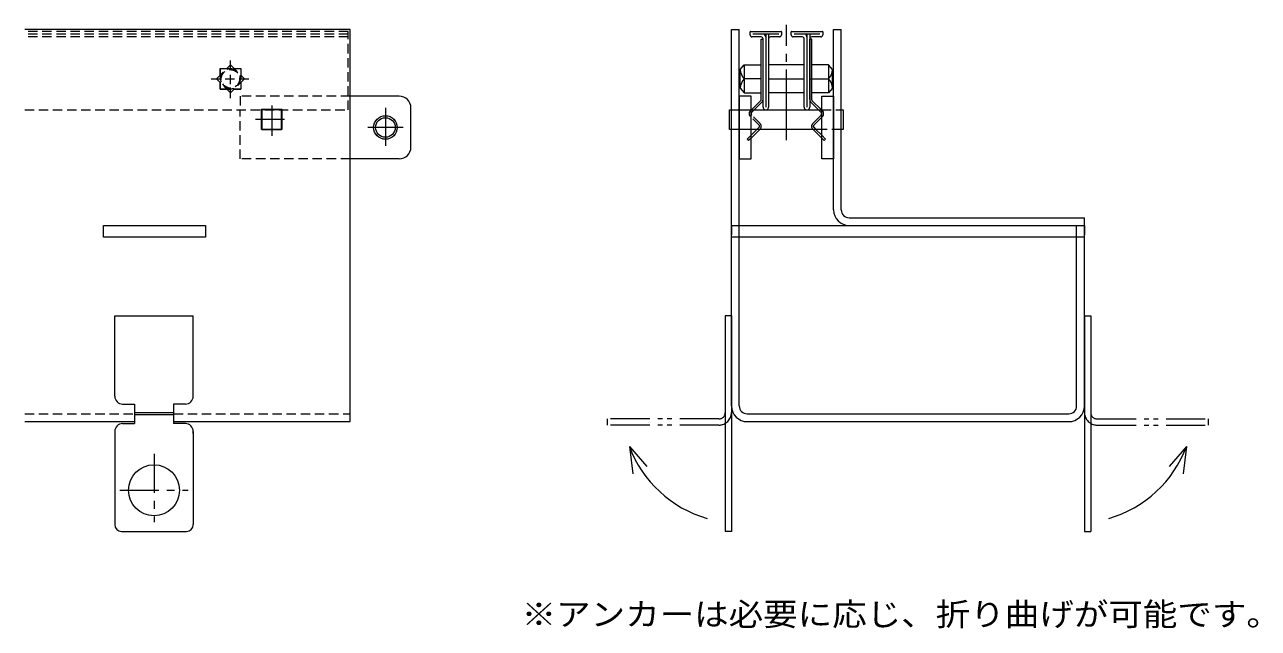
# Model space of a CAD drawing. Units: millimetres on the paper, enlarged 5 times, with parts at other scales. Extents: x -1053 to 1942, y -1375 to 1322.
# Drawn here: x -984 to -198, y -1228 to -844 of the extents above; entities that cross this region are included whole.
import ezdxf
from ezdxf.enums import TextEntityAlignment as Align

# ---------------------------------------------------------------- set-up
doc = ezdxf.new("R2010")
doc.units = ezdxf.units.MM
doc.header["$LTSCALE"] = 5
for name, pattern in [('CHAIN1', [8, 5, -1, 1, -1]), ('CHAIN2', [12, 9, -1, 1, -1]), ('DASHED1', [1.8, 1.2, -0.6]), ('DOUBLE_CHAIN1', [8.8, 5, -1, 0.6, -0.6, 0.6, -1])]:
    doc.linetypes.add(name, pattern=pattern)
for name, color, linetype, lineweight in [('D-2', 3, 'Continuous', 18), ('D-3', 4, 'Continuous', 18), ('D-5', 4, 'Continuous', 18), ('D-7', 134, 'DASHED1', 9), ('D-9', 2, 'Continuous', 18), ('D-A', 134, 'DASHED1', 9), ('D-B', 1, 'Continuous', 9)]:
    doc.layers.add(name, color=color, linetype=linetype, lineweight=lineweight)
doc.styles.add('ＭＳ ゴシック', font='')
doc.styles.get('ＭＳ ゴシック').set_extended_font_data('MS Gothic')

msp = doc.modelspace()

# ---------------------------------------------------------------- linework, layer by layer
at = {"layer": 'D-2', "linetype": 'DASHED1'}
for p, q in [((-777.652, -847.93), (-983.833, -847.93)), ((-777.652, -897.93), (-777.652, -847.93)), ((-777.652, -849.68), (-983.833, -849.68)), ((-777.652, -851.43), (-983.833, -851.43)), ((-861.491, -878.18), (-852.652, -869.341)), ((-859.153, -871.679), (-854.991, -871.679)), ((-859.153, -875.841), (-859.153, -871.679)), ((-852.652, -890.555), (-852.652, -865.805)), ((-852.652, -869.341), (-843.814, -878.18)), ((-850.314, -871.679), (-846.152, -871.679)), ((-846.152, -871.679), (-846.152, -875.841)), ((-865.028, -878.18), (-840.277, -878.18)), ((-852.652, -887.019), (-861.491, -878.18)), ((-859.153, -884.68), (-859.153, -880.518)), ((-843.814, -878.18), (-852.652, -887.019)), ((-846.152, -880.518), (-846.152, -884.68)), ((-854.991, -884.68), (-859.153, -884.68)), ((-846.152, -884.68), (-850.314, -884.68)), ((-983.833, -897.93), (-777.652, -897.93))]:
    msp.add_line(p, q, dxfattribs=at)
at = {"layer": 'D-2'}
for p, q in [((-521.471, -850.18), (-521.471, -848.18)), ((-521.221, -847.93), (-501.721, -847.93)), ((-501.471, -848.18), (-501.471, -850.18)), ((-495.221, -850.18), (-495.221, -848.18)), ((-494.971, -847.93), (-475.471, -847.93)), ((-475.221, -848.18), (-475.221, -850.18)), ((-514.471, -851.43), (-520.221, -851.43)), ((-503.221, -849.68), (-519.721, -849.68)), ((-513.221, -896.18), (-513.221, -852.68)), ((-511.471, -849.68), (-511.471, -896.18)), ((-509.721, -849.68), (-509.721, -896.18)), ((-502.721, -851.43), (-508.471, -851.43)), ((-488.221, -851.43), (-493.971, -851.43)), ((-476.971, -849.68), (-493.471, -849.68)), ((-486.971, -896.18), (-486.971, -852.68)), ((-485.221, -849.68), (-485.221, -896.18)), ((-483.471, -849.68), (-483.471, -896.18)), ((-476.471, -851.43), (-482.221, -851.43)), ((-527.721, -872.305), (-525.221, -869.341)), ((-527.721, -884.055), (-527.721, -872.305)), ((-525.221, -869.341), (-525.221, -887.019)), ((-525.221, -869.341), (-514.47, -869.341)), ((-486.971, -869.341), (-509.721, -869.341)), ((-471.471, -869.341), (-482.221, -869.341)), ((-471.471, -869.341), (-471.471, -887.019)), ((-468.971, -872.305), (-471.471, -869.341)), ((-468.971, -884.055), (-468.971, -872.305)), ((-514.47, -878.18), (-525.221, -878.18)), ((-509.721, -878.18), (-486.971, -878.18)), ((-483.471, -878.18), (-471.471, -878.18)), ((-527.721, -884.055), (-525.221, -887.019)), ((-525.221, -887.019), (-514.47, -887.019)), ((-486.971, -887.019), (-509.721, -887.019)), ((-471.471, -887.019), (-482.221, -887.019)), ((-468.971, -884.055), (-471.471, -887.019))]:
    msp.add_line(p, q, dxfattribs=at)
at = {"layer": 'D-2', "color": 4, "linetype": 'CHAIN2'}
msp.add_line((-498.346, -917.241), (-498.346, -843.658), dxfattribs=at)
at = {"layer": 'D-2', "color": 4}
for p, q in [((-514.47, -852.93), (-513.221, -852.93)), ((-514.47, -891.51), (-514.47, -852.93)), ((-513.221, -891.251), (-513.221, -852.93)), ((-482.221, -852.93), (-483.471, -852.93)), ((-483.471, -891.251), (-483.471, -852.93)), ((-482.221, -891.51), (-482.221, -852.93)), ((-514.654, -891.952), (-520.631, -897.93)), ((-513.953, -893.019), (-518.863, -897.93)), ((-482.738, -893.019), (-477.828, -897.93)), ((-482.038, -891.952), (-476.06, -897.93)), ((-515.363, -910.43), (-520.846, -915.912)), ((-517.131, -910.43), (-520.846, -914.144)), ((-481.328, -910.43), (-475.846, -915.912)), ((-479.56, -910.43), (-475.846, -914.144))]:
    msp.add_line(p, q, dxfattribs=at)
at = {"layer": 'D-2', "color": 4, "linetype": 'DASHED1'}
for p, q in [((-859.152, -871.68), (-846.152, -871.68)), ((-859.152, -871.68), (-859.152, -884.68)), ((-846.152, -871.68), (-846.152, -884.68)), ((-859.152, -884.68), (-846.152, -884.68)), ((-520.631, -897.93), (-521.363, -898.662)), ((-515.573, -907.988), (-521.363, -902.198)), ((-518.863, -897.93), (-520.48, -899.546)), ((-515.131, -906.662), (-520.48, -901.314)), ((-481.56, -906.662), (-478.828, -903.93)), ((-481.118, -907.988), (-477.06, -903.93)), ((-478.828, -903.93), (-476.211, -901.314)), ((-477.828, -897.93), (-476.211, -899.546)), ((-477.06, -903.93), (-475.328, -902.198)), ((-476.06, -897.93), (-475.328, -898.662)), ((-515.573, -908.872), (-517.131, -910.43)), ((-515.131, -910.198), (-515.363, -910.43)), ((-481.56, -910.198), (-481.328, -910.43)), ((-481.118, -908.872), (-479.56, -910.43)), ((-520.846, -914.144), (-523.342, -916.641)), ((-522.458, -917.525), (-523.342, -916.641)), ((-520.846, -915.912), (-522.458, -917.525)), ((-475.846, -914.144), (-473.349, -916.641))]:
    msp.add_line(p, q, dxfattribs=at)
msp.add_lwpolyline([(-475.846, -915.912), (-474.233, -917.525), (-473.349, -916.641)], dxfattribs=at)
at = {"layer": 'D-2', "linetype": 'DASHED1'}
msp.add_circle((-852.652, -878.18), 5.875, dxfattribs=at)
at = {"layer": 'D-2'}
for centre, radius, start, end in [((-521.221, -848.18), 0.25, 90, 180), ((-501.721, -848.18), 0.25, 0, 90), ((-494.971, -848.18), 0.25, 90, 180), ((-475.471, -848.18), 0.25, 0, 90), ((-520.221, -850.18), 1.25, 180, 270), ((-514.471, -852.68), 1.25, 0, 90), ((-513.221, -851.43), 1.75, 0, 90.00002), ((-508.471, -852.68), 1.25, 90, 180), ((-502.721, -850.18), 1.25, 270, 0), ((-493.971, -850.18), 1.25, 180, 270), ((-488.221, -852.68), 1.25, 0, 90), ((-486.971, -851.43), 1.75, 0, 90.00002), ((-482.221, -852.68), 1.25, 90, 180), ((-476.471, -850.18), 1.25, 270, 0), ((-519.256, -872.172), 8.466, 180.89706, 225.20555), ((-477.435, -872.172), 8.466, 314.79445, 359.10294), ((-519.256, -884.187), 8.466, 134.79445, 179.10294), ((-477.435, -884.187), 8.466, 0.89706, 45.20555), ((-511.471, -896.18), 1.75, 180, 0.00002), ((-485.221, -896.18), 1.75, 180, 0.00002)]:
    msp.add_arc(centre, radius, start, end, dxfattribs=at)
at = {"layer": 'D-2', "linetype": 'DASHED1'}
for start, end in [(56.36488, 123.63512), (146.36488, 213.63512), (326.36488, 33.63512), (236.36488, 303.63512)]:
    msp.add_arc((-852.652, -878.18), 6.375, start, end, dxfattribs=at)
at = {"layer": 'D-2', "color": 4}
for centre, radius, start, end in [((-515.095, -891.51), 0.625, 315, 0), ((-515.721, -891.251), 2.5, 315, 0), ((-480.971, -891.251), 2.5, 180, 225), ((-481.596, -891.51), 0.625, 180, 225)]:
    msp.add_arc(centre, radius, start, end, dxfattribs=at)
at = {"layer": 'D-2', "color": 4, "linetype": 'DASHED1'}
for centre, radius, start, end in [((-519.596, -900.43), 2.5, 135, 225), ((-519.596, -900.43), 1.25, 135, 225), ((-477.095, -900.43), 1.25, 315, 45), ((-477.095, -900.43), 2.5, 315, 45), ((-516.015, -908.43), 0.625, 315, 45), ((-516.899, -908.43), 2.5, 315, 45), ((-479.792, -908.43), 2.5, 135, 225), ((-480.676, -908.43), 0.625, 135, 225)]:
    msp.add_arc(centre, radius, start, end, dxfattribs=at)
at = {"layer": 'D-3'}
for p, q in [((-776.402, -846.68), (-983.833, -846.68)), ((-533.346, -846.68), (-528.346, -846.68)), ((-533.346, -1086.68), (-533.346, -846.68)), ((-528.346, -1086.68), (-528.346, -846.68)), ((-468.346, -846.68), (-463.346, -846.68)), ((-468.346, -961.68), (-468.346, -846.68)), ((-463.346, -961.68), (-463.346, -846.68)), ((-458.346, -966.68), (-308.346, -966.68)), ((-308.346, -1086.68), (-308.346, -966.68)), ((-458.346, -971.68), (-308.346, -971.68)), ((-313.346, -1086.68), (-313.346, -971.68)), ((-523.346, -1091.68), (-318.346, -1091.68)), ((-983.833, -1096.68), (-913.902, -1096.68)), ((-523.346, -1096.68), (-318.346, -1096.68))]:
    msp.add_line(p, q, dxfattribs=at)
at = {"layer": 'D-3', "linetype": 'DASHED1'}
for p, q in [((-983.833, -1091.68), (-913.902, -1091.68)), ((-888.902, -1091.68), (-776.402, -1091.68))]:
    msp.add_line(p, q, dxfattribs=at)
at = {"layer": 'D-3'}
msp.add_lwpolyline([(-888.902, -1096.68), (-776.402, -1096.68), (-776.402, -846.68)], dxfattribs=at)
msp.add_lwpolyline([(-819.965, -910.43), (-832.84, -910.43), (-832.84, -897.555), (-819.965, -897.555)], close=True, dxfattribs=at)
for centre, radius, start, end in [((-458.346, -961.68), 10, 180, 270), ((-458.346, -961.68), 5, 180, 270), ((-523.346, -1086.68), 10, 180, 270), ((-523.346, -1086.68), 5, 180, 270), ((-318.346, -1086.68), 10, 270, 0), ((-318.346, -1086.68), 5, 270, 0)]:
    msp.add_arc(centre, radius, start, end, dxfattribs=at)
at = {"layer": 'D-7'}
for p, q in [((-533.346, -971.68), (-528.346, -971.68)), ((-533.346, -971.68), (-533.346, -979.18)), ((-528.346, -979.18), (-533.346, -979.18)), ((-308.346, -979.18), (-313.346, -979.18))]:
    msp.add_line(p, q, dxfattribs=at)
at = {"layer": 'D-7', "linetype": 'Continuous'}
for p, q in [((-528.346, -971.68), (-313.346, -971.68)), ((-313.346, -979.18), (-528.346, -979.18))]:
    msp.add_line(p, q, dxfattribs=at)
msp.add_lwpolyline([(-933.652, -971.68), (-868.652, -971.68), (-868.652, -979.18), (-933.652, -979.18)], close=True, dxfattribs=at)
at = {"layer": 'D-7'}
msp.add_lwpolyline([(-313.346, -971.68), (-308.346, -971.68), (-308.346, -979.18)], dxfattribs=at)
at = {"layer": 'D-9'}
for p, q in [((-534.596, -910.43), (-534.596, -897.93)), ((-534.596, -897.93), (-533.346, -897.93)), ((-528.346, -897.93), (-475.846, -897.93)), ((-463.346, -897.93), (-462.096, -897.93)), ((-533.346, -910.43), (-534.596, -910.43)), ((-475.846, -910.43), (-528.346, -910.43))]:
    msp.add_line(p, q, dxfattribs=at)
at = {"layer": 'D-9', "linetype": 'DASHED1'}
for p, q in [((-533.346, -897.93), (-528.346, -897.93)), ((-475.846, -897.93), (-463.346, -897.93)), ((-528.346, -910.43), (-533.346, -910.43)), ((-463.346, -910.43), (-475.846, -910.43))]:
    msp.add_line(p, q, dxfattribs=at)
at = {"layer": 'D-9'}
msp.add_lwpolyline([(-832.652, -910.43), (-820.152, -910.43), (-820.152, -897.93), (-832.652, -897.93)], close=True, dxfattribs=at)
msp.add_lwpolyline([(-462.096, -897.93), (-462.096, -910.43), (-463.346, -910.43)], dxfattribs=at)
at = {"layer": 'D-A'}
for p, q in [((-846.402, -889.18), (-846.402, -897.93)), ((-776.402, -889.18), (-846.402, -889.18)), ((-846.402, -929.18), (-846.402, -897.93)), ((-832.84, -897.555), (-819.965, -897.555)), ((-832.84, -910.43), (-832.84, -897.555)), ((-819.965, -897.555), (-819.965, -910.43)), ((-737.652, -897.93), (-737.652, -896.68)), ((-819.965, -910.43), (-832.84, -910.43)), ((-846.402, -929.18), (-846.407, -929.18)), ((-776.402, -929.18), (-846.402, -929.18))]:
    msp.add_line(p, q, dxfattribs=at)
at = {"layer": 'D-A', "linetype": 'CHAIN1'}
for p, q in [((-826.402, -895.152), (-826.402, -914.429)), ((-818.146, -903.992), (-836.663, -903.992)), ((-753.902, -896.722), (-753.902, -920.89)), ((-742.656, -909.18), (-765.034, -909.18))]:
    msp.add_line(p, q, dxfattribs=at)
at = {"layer": 'D-A', "linetype": 'Continuous'}
for p, q in [((-745.152, -889.18), (-776.402, -889.18)), ((-737.652, -921.68), (-737.652, -897.93)), ((-745.152, -929.18), (-776.402, -929.18))]:
    msp.add_line(p, q, dxfattribs=at)
for points in [[(-528.346, -929.18), (-520.846, -929.18), (-520.846, -889.18), (-528.346, -889.18)], [(-468.346, -929.18), (-475.846, -929.18), (-475.846, -889.18), (-468.346, -889.18)]]:
    msp.add_lwpolyline(points, close=True, dxfattribs=at)
for radius in [7.5, 6.25]:
    msp.add_circle((-753.902, -909.18), radius, dxfattribs=at)
for centre, start, end in [((-745.152, -896.68), 0, 90), ((-745.152, -921.68), 270, 0)]:
    msp.add_arc(centre, 7.5, start, end, dxfattribs=at)
at = {"layer": 'D-B'}
for p, q in [((-926.402, -1080.43), (-926.402, -1029.18)), ((-926.402, -1029.18), (-876.402, -1029.18)), ((-876.402, -1080.43), (-876.402, -1029.18)), ((-537.346, -1029.18), (-537.346, -1166.68)), ((-533.346, -1029.18), (-537.346, -1029.18)), ((-533.346, -1029.18), (-533.346, -1042.18)), ((-308.346, -1029.18), (-308.346, -1042.18)), ((-308.346, -1029.18), (-304.346, -1029.18)), ((-304.346, -1029.18), (-304.346, -1042.18)), ((-533.346, -1042.18), (-533.346, -1166.68)), ((-304.346, -1042.18), (-304.346, -1166.68)), ((-888.902, -1091.055), (-913.902, -1091.055)), ((-888.902, -1092.305), (-913.902, -1092.305)), ((-888.902, -1085.43), (-888.902, -1097.93)), ((-881.402, -1085.43), (-888.902, -1085.43)), ((-921.402, -1097.93), (-913.902, -1097.93)), ((-881.402, -1097.93), (-888.902, -1097.93)), ((-926.402, -1102.93), (-926.402, -1162.305)), ((-876.402, -1102.93), (-876.402, -1162.305)), ((-922.027, -1166.68), (-880.777, -1166.68)), ((-533.346, -1166.68), (-537.346, -1166.68))]:
    msp.add_line(p, q, dxfattribs=at)
at = {"layer": 'D-B', "linetype": 'DOUBLE_CHAIN1'}
for p, q in [((-612.345, -1098.9), (-612.345, -1094.9)), ((-541.345, -1094.9), (-612.345, -1094.9)), ((-541.345, -1098.9), (-612.345, -1098.9)), ((-300.346, -1094.9), (-229.346, -1094.9)), ((-300.346, -1098.9), (-229.346, -1098.9)), ((-229.346, -1098.9), (-229.346, -1094.9))]:
    msp.add_line(p, q, dxfattribs=at)
at = {"layer": 'D-B', "linetype": 'DASHED1'}
for p, q in [((-926.402, -1102.93), (-926.402, -1104.18)), ((-876.402, -1104.18), (-876.402, -1102.93))]:
    msp.add_line(p, q, dxfattribs=at)
at = {"layer": 'D-B', "color": 7, "lineweight": 18}
for p, q in [((-598.431, -1112.421), (-587.315, -1125.329)), ((-598.431, -1112.421), (-596.218, -1129.871)), ((-243.26, -1112.421), (-254.376, -1125.329)), ((-243.26, -1112.421), (-245.473, -1129.871))]:
    msp.add_line(p, q, dxfattribs=at)
at = {"layer": 'D-B', "linetype": 'CHAIN1'}
for p, q in [((-901.402, -1117.148), (-901.402, -1160.83)), ((-923.244, -1140.43), (-879.561, -1140.43))]:
    msp.add_line(p, q, dxfattribs=at)
at = {"layer": 'D-B'}
for points in [[(-308.346, -1042.18), (-308.346, -1166.68), (-304.346, -1166.68)], [(-921.402, -1085.43), (-913.902, -1085.43), (-913.902, -1097.93)]]:
    msp.add_lwpolyline(points, dxfattribs=at)
msp.add_circle((-901.402, -1140.43), 16.25, dxfattribs=at)
for centre, radius, start, end in [((-921.402, -1080.43), 5, 180, 270), ((-881.402, -1080.43), 5, 270, 0), ((-921.402, -1102.93), 5, 90, 180), ((-881.402, -1102.93), 5, 0, 90), ((-922.027, -1162.305), 4.375, 180, 270), ((-880.777, -1162.305), 4.375, 270, 0)]:
    msp.add_arc(centre, radius, start, end, dxfattribs=at)
at = {"layer": 'D-B', "linetype": 'DOUBLE_CHAIN1'}
for centre, radius, start, end in [((-541.345, -1090.9), 4, 270, 0), ((-541.345, -1090.9), 8, 270, 0), ((-300.346, -1090.9), 8, 180, 270), ((-300.346, -1090.9), 4, 180, 270)]:
    msp.add_arc(centre, radius, start, end, dxfattribs=at)
at = {"layer": 'D-B', "color": 7, "lineweight": 18}
for centre, start, end in [((-527.926, -1086.058), 200.50156, 253.82264), ((-313.765, -1086.058), 286.17736, 339.49844)]:
    msp.add_arc(centre, 75.273, start, end, dxfattribs=at)

# ---------------------------------------------------------------- texts
at = {"layer": 'D-5', "color": 2, "style": 'ＭＳ ゴシック', "width": 1.1}
msp.add_text('※アンカーは必要に応じ、折り曲げが可能です。', height=14.66, dxfattribs=at).set_placement((-667.096, -1231.159), align=Align.BOTTOM_LEFT)

doc.saveas('drawing.dxf')
